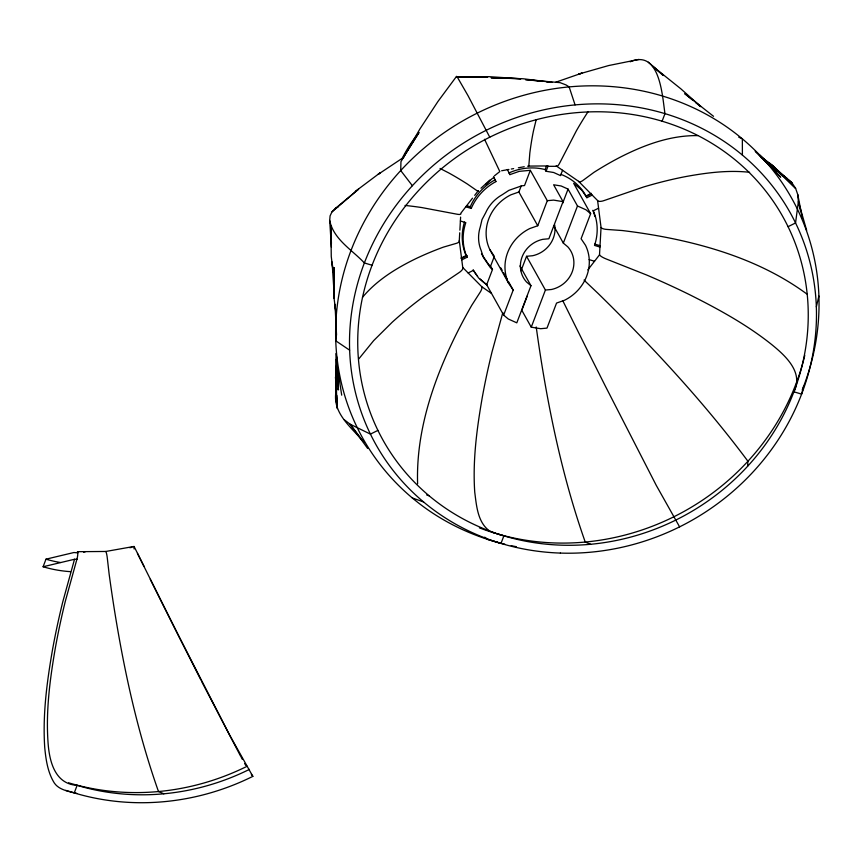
<?xml version="1.0" encoding="UTF-8"?>
<svg xmlns="http://www.w3.org/2000/svg" width="862" height="862" viewBox="0 0 862 862"><rect width="100%" height="100%" fill="white"/><g stroke="black" fill="none" stroke-linecap="round" stroke-linejoin="round"><path stroke-width="1.29" d="M334.09 298.381L334.133 267.823L334.09 298.381L335.706 311.473M336.611 372.352L336.406 384.204L336.223 353.366L336.622 359.896M336.6 388.643C330.609 412.499 350.802 426.302 364.098 442.562L350.101 424.201L344.358 419.816M336.633 388.094L336.126 401.897L335.975 380.821M336.611 356.685L335.555 378.095L337.365 408.599L336.848 395.389M491.351 293.349L481.75 286.712L462.754 267.511L459.284 240.606L459.726 232.783M459.877 230.176L460.61 217.116M587.83 269.892L599.51 254.829L601.051 227.46L597.592 200.544L578.596 181.343L556.173 165.87A8.361 2.295 -73.3 0 0 559.75 162.918L576.409 130.744A233.494 64.154 -73.3 0 1 588.175 111.554M747.58 466.331L747.925 461.235C711.096 411.799 669.796 365.854 626.631 321.892A299.836 37.012 42.6 0 0 598.239 293.576L587 282.93A8.361 1.034 42.6 0 1 584.07 280.021M331.396 247.211L329.704 220.467L330.081 215.888L331.978 211.88L335.35 208.464L358.603 189.134L331.978 211.88M336.589 366.231L335.555 378.095L336.665 363.667M816.346 306.894L818.9 296.011M803.643 386.305L801.606 394.117L793.902 391.811C803.837 372.406 785.411 355.715 771.749 344.595C746.578 324.489 718.143 308.984 689.438 294.61A233.494 57.765 20.9 0 0 646.694 275.032L606.611 259.128A8.361 2.069 20.9 0 1 599.51 254.829M536.186 119.678L533.503 130.701A299.836 47.733 84.7 0 0 529.818 153.124L528.988 163.834A8.361 1.336 84.7 0 1 527.77 166.097L548.103 165.935L546.066 171.269L553.652 172.497L560.515 175.6L562.552 170.267M77.16 559.276L74.52 559.266L62.7 602.139A241.888 66.46 -73.3 0 0 52.56 649.452C46.925 681.864 42.507 714.846 44.749 747.796C45.88 759.25 47.55 771.037 53.261 781.22C57.323 789.226 66.406 790.777 74.24 792.932A237.384 220.564 -29.2 0 0 252.846 776.371L229.497 734.833L178.596 635.606A233.494 4.515 63.6 0 1 157.175 592.83L137.467 553.426M502.837 312.583L492.051 351.847A233.494 64.154 -73.3 0 0 482.257 397.511C476.848 428.694 472.581 460.405 474.736 492.105C476.524 505.865 477.645 523.018 490.295 531.488M70.479 571.657A125.486 116.596 -29.2 0 1 43.1 566.754L45.988 559.179L73.927 552.52L77.946 552.876M74.24 792.932L77.138 785.357A229.012 212.785 -29.2 0 0 249.441 769.378M519.915 265.927L530.97 285.71L516.801 322.841L508.268 318.983L503.645 315.115L486.674 284.74L492.482 269.504L490.597 266.121L494.346 256.316L489.896 249.721A42.874 39.835 -29.2 0 1 510.832 194.834L518.881 192L521.23 185.858M546.368 166.312L545.129 169.577A52.862 49.112 -29.2 0 0 509.011 172.928L509.948 174.62L519.204 171.355L530.324 170.32L524.516 185.556L521.736 185.815L508.892 190.351L502.287 194.693A37.185 34.555 -29.2 0 0 485.672 212.774L482.02 219.584L480.263 226.965A37.185 34.555 -29.2 0 0 481.082 250.271L483.356 257.285L490.456 267.802L492.482 269.504M503.645 315.115L513.202 290.063L508.655 281.917M513.202 290.063L508.752 283.479A42.874 39.835 -29.2 0 1 529.699 228.581L537.748 225.747L547.305 200.695L530.324 170.32M521.025 270.776L526.553 256.294L532.673 255.723A27.185 25.257 -29.2 0 0 554.665 224.853M527.232 296.097L521.822 310.298L531.251 327.172L540.668 328.702L546.982 328.12L556.55 303.068L564.599 300.224A42.874 39.835 -29.2 0 0 585.535 245.336L581.085 238.752L590.642 213.701L586.031 209.832L577.486 205.975L568.058 189.101L561.194 185.998L553.609 184.77L563.048 201.643L548.878 238.763L542.758 239.334A27.185 25.257 -29.2 0 0 526.499 281.971L530.97 285.71M562.638 203.303L568.058 189.101M531.251 327.172L545.409 290.041L526.553 256.294M545.409 290.041L551.529 289.481A27.185 25.257 -29.2 0 0 567.799 246.844L563.328 243.106L577.486 205.975M662.091 121.219L664.979 113.644C662.318 96.813 660.249 48.789 630.154 61.784M456.397 76.772L487.838 76.75L457.442 77.321L456.569 76.33L437.896 101.554L419.977 128.858L400.949 161.679L400.722 170.547L412.381 185.707M403.104 157.886L419.029 132.5L401.832 159.567M358.851 358.84L373.634 340.652L392.264 322.172A233.494 86.222 -26 0 1 424.88 295.612L458.713 272.845A8.361 3.092 -26 0 0 462.754 267.511M472.505 198.174L460.825 213.226A8.361 2.069 20.9 0 1 456.634 214.132L421.766 207.559A233.494 57.765 20.9 0 0 405.043 205.447M474.703 195.351L478.345 190.642M362.46 297.358C376.705 280.247 396.067 268.319 415.883 258.665A299.836 100.067 -2 0 1 443.413 247.125L455.718 243.537A8.361 2.791 -2 0 0 459.284 240.606M485.586 184.694L492.708 178.111M480.996 188.207L489.821 180.072M494.368 175.88L499.831 171.538L484.53 139.267M355.338 191.375L380.39 172.605L378.17 174.339L403.664 157.369M335.35 208.464L338.227 206.783M460.847 258.169L466.094 255.561A52.862 49.112 -29.2 0 1 464.499 222.073M560.839 174.361A52.862 49.112 -29.2 0 1 585.977 196.019L591.364 193.347M461.655 258.32L467.269 255.54M587.431 195.846L589.737 194.704M461.763 259.871L467.042 257.253A52.862 49.112 -29.2 0 1 465.814 222.633L460.394 221.006M590.642 213.701L573.672 183.326L581.796 190.136L586.914 197.71L592.194 195.092M468.152 272.974L473.421 270.356L478.539 277.93L486.674 284.74M598.573 208.195L593.304 210.813A52.862 49.112 -29.2 0 1 594.521 245.422L599.952 247.049M377.912 430.386L370.423 434.114L350.101 424.201L367.632 448.423M788.062 226.684A229.012 212.785 -29.2 0 0 399.731 213.754A229.012 212.785 -29.2 0 0 561.173 545.161A229.012 212.785 -29.2 0 0 788.062 226.684L795.551 222.956L798.374 201.557L797.781 194.618L795.615 188.358L791.93 182.83L777.524 170.773M555.742 82.213L582.055 73.076L578.758 74.078L608.68 65.544L638.947 59.413M83.668 552.23L85.489 551.626M43.1 566.754L74.52 559.266M501.641 170.751L508.936 169.448M511.295 169.027L513.644 168.618M518.353 167.778L524.236 166.732M77.138 785.357C54.328 784.011 49.156 760.241 47.981 741.611C45.826 709.911 50.093 678.189 55.513 647.017A233.494 64.154 -73.3 0 1 65.296 601.353L76.75 559.847A8.361 2.295 -73.3 0 0 77.418 551.691L105.821 551.464L134.063 546.443L144.051 566.388M129.785 547.704L131.929 547.327M547.305 200.695L553.619 200.113L563.048 201.643M697.627 135.625C670.604 135.215 644.571 144.838 620.802 156.895A299.836 104.507 -50.1 0 0 593.95 172.357L583.358 180.147A8.361 2.92 -50.1 0 1 578.596 181.343M547.09 166.323L556.669 166.312M542.683 81.416L525.508 79.616L560.063 82.644L566 84.918L569.135 86.9L575.073 104.905M546.637 81.825L551.928 82.386M551.939 82.332L523.051 78.744L491.071 77.774L520.853 78.754L489.217 76.675L457.442 77.321L468.034 95.693L489.778 137.198M749.584 172.292C728.099 169.933 706.409 172.777 685.268 176.656A233.494 86.222 -26 0 0 643.58 186.989L604.531 200.415A8.361 3.092 -26 0 1 597.592 200.544M466.504 205.609L470.286 206.751L471.234 208.432A52.862 49.112 -29.2 0 1 495.909 181.591L493.506 176.678M594.694 244.075L600.232 245.735M465.814 206.805L471.234 208.432M589.112 259.624L594.532 261.251M372.072 265.259L364.367 262.942C352.202 249.915 333.443 239.334 329.704 220.467M426.69 494.96L429.19 495.855M412.305 497.956L423.576 501.975M491.555 531.94L495.338 533.298A237.373 220.553 -29.2 0 1 479.401 527.856M590.621 544.288L585.233 542.036C564.858 484.336 551.561 424.373 541.756 364.044A299.836 47.733 84.7 0 1 536.218 326.989M163.866 793.794L158.489 791.542C138.114 733.842 124.818 673.879 115.002 613.55A299.836 47.733 84.7 0 1 109.129 574.049L107.373 558.695A8.361 1.336 84.7 0 0 105.821 551.464M738.734 137.155L742.354 138.868L742.397 155.095M440.04 168.446L448.628 172.863A299.836 37.012 42.6 0 1 467.463 184.091L476.115 190.093A8.361 1.034 42.6 0 0 478.485 190.922M783.472 176.117L786.758 178.078M349.627 350.177L335.76 340.813L336.525 334.585L334.995 304.329L335.727 310.686M760.392 156.647L774.033 166.84L795.615 188.358L776.684 170.073M761.189 157.563L767.611 162.207M769.755 163.748L774.033 166.84L759.379 155.3M806.832 293.985C763.721 262.242 711.516 245.648 659.376 236.091A299.836 100.067 -2 0 0 622.289 230.542L607.387 229.475A8.361 2.791 -2 0 1 601.051 227.46M484.659 537.166L487.784 539.472L500.994 543.426L503.882 535.852L496.555 533.664A237.373 220.553 -29.2 0 0 804.774 355.381M777.546 171.118L779.604 172.788M782.685 175.298L791.93 182.83L769.109 162.756L771.953 165.504M692.692 100.143L684.784 93.667L713.542 116.316M695.666 102.578L700.612 106.629M490.597 266.121L488.571 264.418L481.459 253.913M762.935 158.91L765.93 161.463M768.926 164.006L777.923 171.646L755.241 151.216L759.961 156.011M663.32 75.533L652.308 65.943L680.808 88.786L700.612 106.414M648.353 62.204L663.341 75.447M763.743 159.847L780.724 177.119L759.928 155.16M251.338 774.27L252.846 776.371M244.625 763.473L245.713 765.381M585.977 196.019L586.914 197.71M545.129 169.577L546.066 171.269M553.566 225.639L563.328 243.106M518.881 192L537.748 225.747M493.818 177.561L495.909 181.591M500.844 267.953L502.147 270.28M503.451 272.607L507.352 279.59M489.896 249.721L508.752 283.479M466.094 255.561L467.042 257.253M241.188 757.278L242.341 759.347M240.606 756.2L201.536 681.271M200.932 680.086L179.458 637.686A241.888 4.676 63.6 0 1 157.272 593.368L150.268 579.296M562.875 300.892L583.93 343.324A233.494 4.515 63.6 0 0 605.35 386.101L656.241 485.328L679.601 526.865M507.341 169.502L509.948 174.62M806.66 230.369L798.374 201.557L800.679 211.664M797.781 194.618L802.306 217.838M341.697 395.173L336.245 359.314L338.454 389.915L337.656 376.866M333.174 272.36L331.256 256.445L330.889 225.585L331.428 243.526M333.131 271.185L332.075 261.994L334.079 292.584M336.859 363.807L337.495 374.248M336.018 374.248L335.911 371.608L335.932 374.237M336.277 380.853L336.633 390.098M417.607 483.787C415.937 432.843 432.422 383.17 454.457 337.861A299.836 104.507 -50.1 0 1 471.751 305.299L479.746 292.875A8.361 2.92 -50.1 0 0 481.75 286.712M134.063 546.95L134.084 548.975M504.906 544.234A245.745 228.322 -29.2 0 1 348.496 257.415A245.745 228.322 -29.2 0 1 660.551 95.456A245.745 228.322 -29.2 0 1 802.231 389.926M516.327 546.702A245.745 228.322 -29.2 0 1 511.231 545.678M401.843 159.211A125.486 116.596 -29.2 0 1 416.518 135.776M470.286 206.751A52.862 49.112 -29.2 0 1 494.96 179.899M487.084 284.869A52.862 49.112 -29.2 0 1 480.145 279.062M477.591 276.239A52.862 49.112 -29.2 0 1 473.109 269.806M592.862 210.328A52.862 49.112 -29.2 0 1 594.877 216.567M60.415 562.498A117.124 108.817 -29.2 0 1 45.988 559.179M247.189 766.232A237.373 220.553 -29.2 0 1 68.583 782.804M76.901 793.439A245.745 228.322 -29.2 0 1 65.695 790.368M560.375 553.081A237.384 220.564 -29.2 0 0 795.551 222.956A237.384 220.564 -29.2 0 0 393.04 209.563A237.384 220.564 -29.2 0 0 560.375 553.081"/></g></svg>
